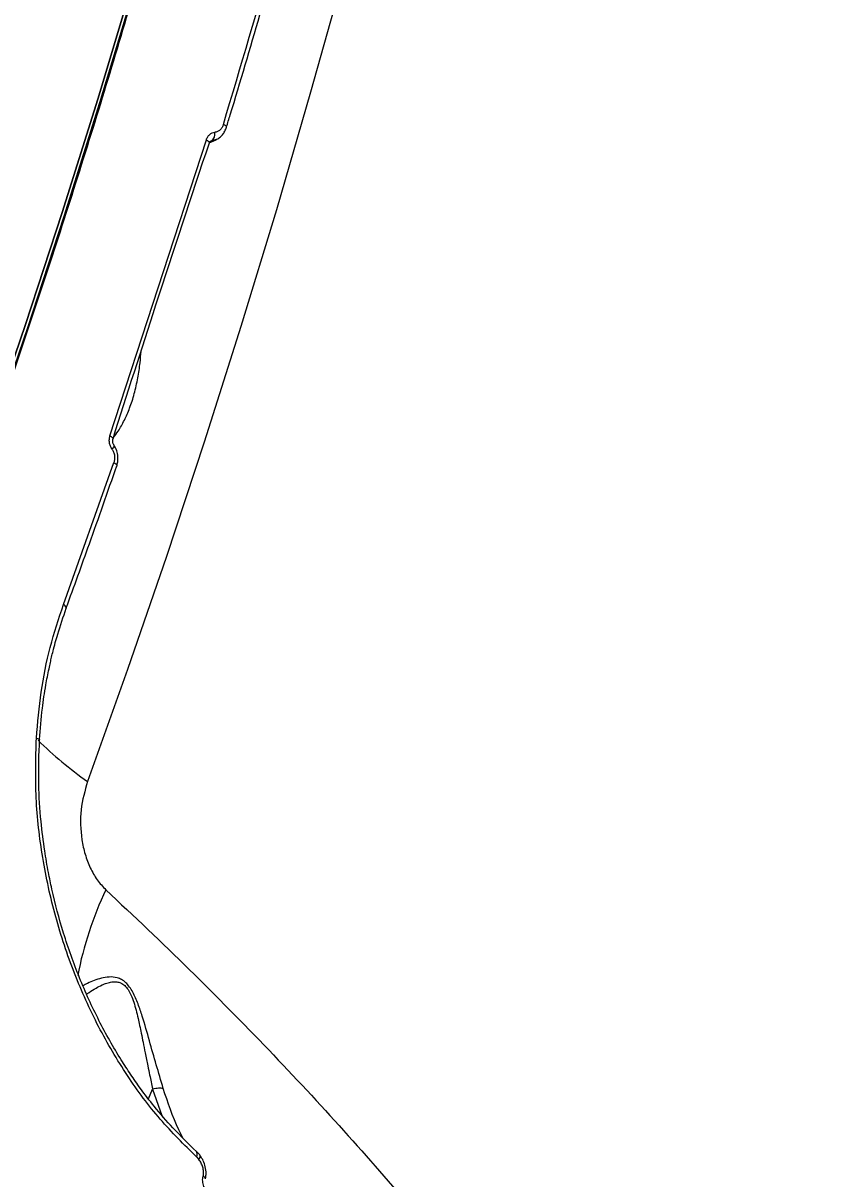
# Model space of a CAD drawing. Header units: millimetres. Extents: x -6234 to 7498, y -6127 to 5103.
# Drawn here: x 4934.3 to 5031.8, y -210.9 to -72.5 of the extents above; entities that cross this region are included whole.
import ezdxf

# ---------------------------------------------------------------- set-up
doc = ezdxf.new("R2010")
doc.units = ezdxf.units.MM
for name, color, linetype in [('DIKOM_ОБЪЕКТ', 7, 'Continuous'), ('DIKOM_РАЗМЕР_ЗОНА', 7, 'Continuous'), ('DIKOM_РАЗМЕР_ОБЪЕКТА', 7, 'Continuous')]:
    doc.layers.add(name, color=color, linetype=linetype)
doc.styles.add('style1', font='arial.ttf', dxfattribs={"width": 0.8})
doc.dimstyles.new('1-50', dxfattribs={"dimtxt": 300, "dimasz": 200, "dimexe": 100, "dimexo": 0, "dimgap": 100, "dimtad": 1, "dimtxsty": 'style1', "dimcen": 200, "dimclrd": 7, "dimclre": 7, "dimclrt": 7, "dimadec": 1, "dimazin": 2, "dimtfac": 1, "dimtmove": 0, "dimatfit": 2, "dimfxl": 0, "dimlwd": 25, "dimlwe": 18, "dimarcsym": 0})

# ---------------------------------------------------------------- blocks, each defined once
blk = doc.blocks.new('*D10')
at = {"layer": 'Defpoints', "color": 0, "transparency": 16777216}
for p in [(5627.97, 903.07), (-3229.39, -1461.51), (5627.97, -5097.58)]:
    blk.add_point(p, dxfattribs=at)
at = {"layer": 'DIKOM_РАЗМЕР_ОБЪЕКТА', "color": 7, "lineweight": 18, "transparency": 16777216}
for p, q in [((5627.97, 903.07), (5627.97, -5197.58)), ((-3229.39, -1461.51), (-3229.39, -5197.58))]:
    blk.add_line(p, q, dxfattribs=at)
at = {"layer": 'DIKOM_РАЗМЕР_ОБЪЕКТА', "color": 7, "lineweight": 25, "transparency": 16777216}
blk.add_line((-3029.39, -5097.58), (5427.97, -5097.58), dxfattribs=at)
at = {"layer": 'DIKOM_РАЗМЕР_ОБЪЕКТА', "color": 7, "transparency": 16777216}
for points in [[(-3029.39, -5064.25), (-3029.39, -5130.92), (-3229.39, -5097.58)], [(5427.97, -5064.25), (5427.97, -5130.92), (5627.97, -5097.58)]]:
    blk.add_solid(points, dxfattribs=at)
at = {"layer": 'DIKOM_РАЗМЕР_ОБЪЕКТА', "color": 7, "lineweight": 40, "transparency": 16777216, "insert": (1488.3, -4844.41), "char_height": 300, "attachment_point": 5, "style": 'style1'}
blk.add_mtext('8850', dxfattribs=at)
blk = doc.blocks.new('*D13')
at = {"layer": 'Defpoints', "color": 0, "transparency": 16777216}
for p in [(7498.07, 1778.2), (-5229.39, -1831.36), (7498.07, -6026.74)]:
    blk.add_point(p, dxfattribs=at)
at = {"layer": 'DIKOM_РАЗМЕР_ЗОНА', "color": 7, "lineweight": 18, "transparency": 16777216}
for p, q in [((7498.07, 1778.2), (7498.07, -6126.74)), ((-5229.39, -1831.36), (-5229.39, -6126.74))]:
    blk.add_line(p, q, dxfattribs=at)
at = {"layer": 'DIKOM_РАЗМЕР_ЗОНА', "color": 7, "lineweight": 25, "transparency": 16777216}
blk.add_line((-5029.39, -6026.74), (7298.07, -6026.74), dxfattribs=at)
at = {"layer": 'DIKOM_РАЗМЕР_ЗОНА', "color": 7, "transparency": 16777216}
for points in [[(-5029.39, -5993.4), (-5029.39, -6060.07), (-5229.39, -6026.74)], [(7298.07, -5993.4), (7298.07, -6060.07), (7498.07, -6026.74)]]:
    blk.add_solid(points, dxfattribs=at)
at = {"layer": 'DIKOM_РАЗМЕР_ЗОНА', "color": 7, "transparency": 16777216, "insert": (1560.69, -5773.56), "char_height": 300, "attachment_point": 5, "style": 'style1'}
blk.add_mtext('12750', dxfattribs=at)

msp = doc.modelspace()

# ---------------------------------------------------------------- linework, layer by layer
at = {"layer": 'DIKOM_ОБЪЕКТ', "color": 7, "linetype": 'Continuous', "lineweight": 15}
for p, q in [((4958.695, -84.98), (4958.697, -84.973)), ((4944.742, -121.939), (4956.285, -86.482)), ((4956.622, -86.855), (4957.175, -86.585)), ((4956.917, -86.596), (4956.749, -86.67)), ((4957.45, -86.461), (4956.917, -86.596)), ((4957.174, -86.585), (4957.443, -86.465)), ((4939.169, -142.13), (4945.208, -125.125)), ((4949.348, -201.314), (4949.85, -200.154)), ((4949.85, -200.154), (4950.972, -203.297)), ((4955.1, -208.256), (4955.4, -208.584)), ((4955.498, -208.043), (4955.143, -207.656))]:
    msp.add_line(p, q, dxfattribs=at)
at = {"layer": 'DIKOM_ОБЪЕКТ', "color": 7, "linetype": 'Continuous', "lineweight": 15, "flags": 128}
for points in [[(4981.223, 83.699), (4979.812, 74.926), (4977.32, 60.322), (4974.657, 45.764), (4971.823, 31.263), (4968.822, 16.827), (4965.654, 2.467), (4962.323, -11.809), (4958.83, -25.991), (4955.177, -40.069), (4951.367, -54.035), (4947.402, -67.879), (4943.285, -81.593), (4939.019, -95.167), (4934.607, -108.592), (4930.05, -121.859), (4925.353, -134.961), (4920.519, -147.888), (4915.55, -160.632), (4910.45, -173.184), (4905.222, -185.536)], [(4905.222, -185.536), (4910.45, -173.184), (4915.55, -160.632), (4920.519, -147.888), (4925.353, -134.961), (4930.05, -121.859), (4934.607, -108.592), (4939.019, -95.167), (4943.285, -81.593), (4947.402, -67.879), (4951.367, -54.035), (4955.177, -40.069), (4958.83, -25.991), (4962.323, -11.809), (4965.654, 2.467), (4968.822, 16.827), (4971.823, 31.263), (4974.657, 45.764), (4977.32, 60.322), (4979.812, 74.926), (4981.223, 83.699)], [(4981.536, 83.659), (4980.118, 74.842), (4977.62, 60.203), (4974.951, 45.611), (4972.111, 31.075), (4969.102, 16.605), (4965.927, 2.211), (4962.587, -12.099), (4959.086, -26.315), (4955.424, -40.427), (4951.605, -54.426), (4947.631, -68.303), (4943.504, -82.049), (4939.228, -95.655), (4934.805, -109.112), (4930.238, -122.412), (4925.53, -135.544), (4920.684, -148.502), (4915.703, -161.276), (4910.59, -173.858), (4905.35, -186.24)], [(4981.536, 83.659), (4980.118, 74.84), (4977.62, 60.201), (4974.95, 45.609), (4972.11, 31.074), (4969.102, 16.604), (4965.926, 2.21), (4962.587, -12.1), (4959.085, -26.315), (4955.424, -40.427), (4951.605, -54.426), (4947.631, -68.303), (4943.505, -82.048), (4939.228, -95.654), (4934.805, -109.111), (4930.238, -122.41), (4925.53, -135.543), (4920.684, -148.5), (4915.704, -161.274), (4910.591, -173.856), (4905.351, -186.238)], [(4996.305, 35.55), (4993.402, 20.738), (4990.341, 5.987), (4987.125, -8.694), (4983.756, -23.297), (4980.234, -37.814), (4976.563, -52.238), (4972.744, -66.56), (4968.778, -80.772), (4964.669, -94.868), (4960.419, -108.838), (4956.03, -122.675), (4951.504, -136.372), (4946.844, -149.921), (4942.053, -163.315)], [(4958.697, -84.973), (4958.698, -84.968), (4958.69, -84.913), (4958.646, -84.85), (4958.57, -84.781), (4958.463, -84.708), (4958.33, -84.635)], [(4956.285, -86.482), (4956.416, -86.561), (4956.522, -86.64), (4956.597, -86.715), (4956.64, -86.783), (4956.647, -86.842), (4956.641, -86.862)], [(4957.175, -86.585), (4956.934, -86.667), (4956.671, -86.705)], [(4944.742, -121.939), (4944.874, -122.019), (4944.979, -122.1), (4945.054, -122.177), (4945.095, -122.249), (4945.101, -122.312), (4945.097, -122.327)], [(4945.197, -123.013), (4945.216, -123.05), (4945.22, -123.118), (4945.198, -123.2), (4945.15, -123.296), (4945.077, -123.401), (4944.982, -123.511)], [(4945.208, -125.125), (4945.337, -125.211), (4945.439, -125.296), (4945.512, -125.379), (4945.551, -125.454), (4945.555, -125.521), (4945.55, -125.54)], [(4939.511, -142.53), (4939.508, -142.552), (4939.501, -142.575)], [(4935.922, -158.13), (4936.06, -158.161), (4936.172, -158.196), (4936.251, -158.231), (4936.295, -158.267), (4936.304, -158.294)]]:
    msp.add_lwpolyline(points, dxfattribs=at)
at = {"layer": 'DIKOM_ОБЪЕКТ', "color": 7, "linetype": 'Continuous', "lineweight": 15}
for centre, radius, start, end in [((4956.288, -85.778), 1.032, 307.56546, 10.97897), ((4938.954, -142.659), 0.572, 13.04678, 67.81783), ((4968.524, -125.47), 46.184, 225.45076, 235.02837), ((4983.931, -194.987), 43.876, 154.7588, 168.92541), ((4954.62, -207.937), 0.577, 326.32707, 38.53768), ((4955.045, -208.24), 0.494, 315.78207, 23.44388), ((4955.764, -210.954), 0.403, 6.91776, 70.59242)]:
    msp.add_arc(centre, radius, start, end, dxfattribs=at)
for points, knots in [([(4905.54, -186.08), (4905.883, -185.295), (4907.759, -181.007), (4911.075, -173.064), (4915.481, -162.252), (4919.781, -151.287), (4923.983, -140.191), (4928.083, -128.964), (4932.078, -117.616), (4935.967, -106.15), (4939.748, -94.574), (4943.418, -82.893), (4946.976, -71.117), (4950.419, -59.251), (4953.746, -47.305), (4956.955, -35.287), (4960.043, -23.208), (4963.007, -11.082), (4965.845, 1.073), (4968.551, 13.232), (4971.118, 25.349), (4973.532, 37.335), (4975.754, 48.963), (4977.685, 59.602), (4979.285, 68.869), (4980.583, 76.658), (4981.333, 81.429), (4981.681, 83.642)], [0, 0, 0, 0, 0.0098445, 0.0537606, 0.0976703, 0.1415719, 0.1854647, 0.229347, 0.2732167, 0.3170722, 0.3609107, 0.4047283, 0.4485207, 0.492282, 0.5360037, 0.5796747, 0.623279, 0.6667919, 0.710176, 0.7533686, 0.7962563, 0.8386139, 0.8799159, 0.9185897, 0.9502225, 0.9769152, 1, 1, 1, 1]), ([(4958.33, -84.635), (4960.4, -77.668), (4964.539, -63.735), (4970.336, -42.488), (4973.914, -28.133), (4975.703, -20.955)], [0, 0, 0, 0, 0.3333327, 0.6666662, 1, 1, 1, 1]), ([(4958.69, -84.971), (4958.842, -84.478), (4960.215, -80.025), (4962.703, -71.518), (4966.142, -59.456), (4969.457, -47.308), (4972.642, -35.089), (4974.851, -26.38), (4975.962, -21.727), (4976.09, -21.189)], [0, 0, 0, 0, 0.0237535, 0.2144319, 0.4049655, 0.5953125, 0.7854169, 0.9751983, 1, 1, 1, 1]), ([(4956.285, -86.482), (4956.335, -86.36), (4956.435, -86.117), (4956.678, -85.838), (4956.971, -85.639), (4957.191, -85.601), (4957.301, -85.581)], [0, 0, 0, 0, 0.2504281, 0.5005511, 0.7505694, 1, 1, 1, 1]), ([(4958.33, -84.635), (4958.282, -84.762), (4958.185, -85.017), (4957.939, -85.312), (4957.641, -85.521), (4957.414, -85.561), (4957.301, -85.581)], [0, 0, 0, 0, 0.250731, 0.5007046, 0.7504802, 1, 1, 1, 1]), ([(4957.448, -86.463), (4957.591, -86.386), (4957.876, -86.234), (4958.23, -85.879), (4958.518, -85.461), (4958.636, -85.139), (4958.695, -84.979)], [0, 0, 0, 0, 0.2561515, 0.5079129, 0.7555433, 1, 1, 1, 1]), ([(4945.103, -122.293), (4946.804, -116.95), (4950.565, -105.14), (4954.496, -93.305), (4956.649, -86.825)], [0, 0, 0, 0, 0.4524817, 1, 1, 1, 1]), ([(4956.643, -86.858), (4956.665, -86.799), (4956.708, -86.689), (4956.765, -86.649), (4956.792, -86.631)], [0, 0, 0, 0, 0.5355287, 1, 1, 1, 1]), ([(4956.735, -86.665), (4956.754, -86.653), (4956.811, -86.615), (4956.875, -86.604), (4956.917, -86.596)], [0, 0, 0, 0, 0.3271912, 1, 1, 1, 1]), ([(4945.133, -122.156), (4945.334, -121.906), (4945.801, -121.324), (4946.468, -120.079), (4947.131, -118.587), (4947.683, -116.881), (4948.09, -115.039), (4948.345, -113.32), (4948.43, -112.256), (4948.467, -111.799)], [0, 0, 0, 0, 0.11401049, 0.26640308, 0.41141999, 0.56923876, 0.73044042, 0.88401807, 1, 1, 1, 1]), ([(4944.982, -123.511), (4944.913, -123.396), (4944.773, -123.166), (4944.67, -122.755), (4944.647, -122.332), (4944.71, -122.07), (4944.742, -121.939)], [0, 0, 0, 0, 0.2505063, 0.5005279, 0.7504006, 1, 1, 1, 1]), ([(4945.197, -123.013), (4945.17, -122.968), (4945.116, -122.878), (4945.068, -122.694), (4945.057, -122.499), (4945.083, -122.385), (4945.097, -122.327)], [0, 0, 0, 0, 0.2402528, 0.4869568, 0.7400281, 1, 1, 1, 1]), ([(4945.55, -125.54), (4945.598, -125.37), (4945.702, -125.004), (4945.711, -124.377), (4945.578, -123.666), (4945.329, -123.24), (4945.197, -123.013)], [0, 0, 0, 0, 0.2028208, 0.436065, 0.7006938, 1, 1, 1, 1]), ([(4944.982, -123.511), (4945.054, -123.63), (4945.196, -123.867), (4945.299, -124.291), (4945.315, -124.726), (4945.243, -124.992), (4945.208, -125.125)], [0, 0, 0, 0, 0.25067084, 0.50063388, 0.75040711, 1, 1, 1, 1]), ([(4939.511, -142.53), (4940.436, -139.978), (4942.481, -134.337), (4944.469, -128.627), (4945.558, -125.5)], [0, 0, 0, 0, 0.4524792, 1, 1, 1, 1]), ([(4935.922, -158.13), (4936.082, -156.281), (4936.403, -152.583), (4937.492, -147.205), (4938.611, -143.821), (4939.169, -142.13)], [0, 0, 0, 0, 0.333252, 0.6667732, 1, 1, 1, 1]), ([(4936.304, -158.294), (4936.402, -157.043), (4936.573, -154.843), (4937.001, -152.029), (4937.35, -150.209), (4937.591, -149.103), (4937.754, -148.399), (4938.032, -147.267), (4938.566, -145.287), (4939.146, -143.605), (4939.501, -142.574)], [0, 0, 0, 0, 0.2288745, 0.402236, 0.524743, 0.5730329, 0.6134496, 0.6599893, 0.791726, 1, 1, 1, 1]), ([(4955.1, -208.256), (4953.625, -206.805), (4950.688, -203.917), (4946.756, -198.617), (4943.284, -192.746), (4940.384, -186.342), (4938.114, -179.533), (4936.574, -172.475), (4935.737, -165.27), (4935.86, -160.513), (4935.922, -158.13)], [0, 0, 0, 0, 0.1259316, 0.2506963, 0.3753587, 0.5006649, 0.6250679, 0.7504793, 0.8749987, 1, 1, 1, 1]), ([(4955.124, -207.635), (4954.161, -206.714), (4952.409, -205.038), (4950.189, -202.444), (4948.518, -200.27), (4947.209, -198.401), (4945.491, -195.755), (4943.351, -191.969), (4941.026, -186.872), (4939.14, -181.586), (4938.005, -177.324), (4937.32, -174.021), (4936.856, -171.324), (4936.423, -167.8), (4936.126, -163.331), (4936.24, -160.071), (4936.303, -158.283)], [0, 0, 0, 0, 0.0831567, 0.1511901, 0.2038288, 0.243618, 0.2824259, 0.3829433, 0.4848744, 0.5859968, 0.6820232, 0.7175624, 0.7637974, 0.8261096, 0.9046041, 1, 1, 1, 1]), ([(4942.053, -163.315), (4941.739, -164.423), (4941.113, -166.639), (4941.22, -169.718), (4941.73, -172.048), (4942.349, -173.68), (4943.179, -175.152), (4943.888, -175.9), (4944.244, -176.277)], [0, 0, 0, 0, 0.2497181, 0.4992595, 0.6240082, 0.7494513, 0.8739685, 1, 1, 1, 1]), ([(4944.244, -176.277), (4947.615, -179.463), (4954.368, -185.844), (4963.847, -195.473), (4972.84, -205.14), (4981.277, -214.831), (4988.655, -223.918), (4995.084, -232.401), (5000.674, -240.289), (5005.875, -248.186), (5010.669, -256.082), (5015.039, -263.965), (5018.9, -271.687), (5022.277, -279.25), (5025.139, -286.641), (5027.084, -292.257), (5027.916, -295.364), (5028.103, -296.063)], [0, 0, 0, 0, 0.0780879, 0.156425, 0.2350115, 0.313846, 0.3929274, 0.4573644, 0.5223021, 0.5877397, 0.6536772, 0.7201147, 0.7870514, 0.8510829, 0.9157473, 0.9810444, 1, 1, 1, 1]), ([(4951.118, -200.081), (4950.563, -198.185), (4949.726, -195.327), (4948.776, -191.898), (4948.125, -189.946), (4947.618, -188.754), (4947.097, -187.909), (4946.637, -187.383), (4946.131, -187.018), (4945.445, -186.747), (4944.616, -186.699), (4943.401, -186.922), (4942.352, -187.314), (4941.701, -187.683), (4941.53, -187.78)], [0, 0, 0, 0, 0.2658436, 0.4006893, 0.4685795, 0.5376755, 0.5727788, 0.60796, 0.6432425, 0.6783549, 0.7473882, 0.8159314, 0.9518109, 1, 1, 1, 1]), ([(4941.98, -188.768), (4942.071, -188.702), (4942.416, -188.448), (4943.015, -188.075), (4943.726, -187.701), (4944.361, -187.45), (4944.951, -187.304), (4945.522, -187.281), (4946.051, -187.422), (4946.52, -187.735), (4946.855, -188.144), (4947.091, -188.542), (4947.335, -189.038), (4947.602, -189.763), (4947.873, -190.707), (4948.098, -191.635), (4948.3, -192.561), (4948.497, -193.514), (4948.717, -194.617), (4948.973, -195.917), (4949.234, -197.222), (4949.531, -198.664), (4949.735, -199.585), (4949.858, -200.145)], [0, 0, 0, 0, 0.0271901, 0.1035609, 0.1667235, 0.2151194, 0.262025, 0.3061973, 0.3429363, 0.3760385, 0.4090899, 0.4268452, 0.4457599, 0.4899229, 0.5366284, 0.5845188, 0.6248812, 0.6710207, 0.7229748, 0.7856736, 0.8614591, 0.915628, 1, 1, 1, 1]), ([(4949.858, -200.145), (4949.858, -200.146), (4949.856, -200.146), (4949.853, -200.149), (4949.851, -200.152), (4949.85, -200.154)], [0, 0, 0, 0, 0.2053965, 0.4282129, 1, 1, 1, 1]), ([(4951.118, -200.081), (4950.95, -200.065), (4950.615, -200.033), (4950.11, -200.108), (4949.858, -200.145)], [0, 0, 0, 0, 0.4999487, 1, 1, 1, 1]), ([(4953.48, -206.002), (4953.315, -205.683), (4952.328, -203.777), (4951.668, -201.76), (4951.118, -200.081)], [0, 0, 0, 0, 0.1675112, 1, 1, 1, 1]), ([(4955.898, -210.574), (4955.916, -210.49), (4955.954, -210.318), (4955.959, -209.951), (4955.878, -209.494), (4955.681, -208.995), (4955.493, -208.721), (4955.4, -208.584)], [0, 0, 0, 0, 0.1222465, 0.2501873, 0.50027, 0.7496522, 1, 1, 1, 1]), ([(4956.164, -210.906), (4956.194, -210.77), (4956.253, -210.504), (4956.257, -209.943), (4956.139, -209.28), (4955.867, -208.583), (4955.62, -208.221), (4955.498, -208.043)], [0, 0, 0, 0, 0.1417182, 0.2784664, 0.5339348, 0.771405, 1, 1, 1, 1]), ([(4956.636, -212.747), (4956.511, -212.616), (4956.261, -212.354), (4955.98, -211.819), (4955.847, -211.301), (4955.834, -210.872), (4955.877, -210.672), (4955.898, -210.574)], [0, 0, 0, 0, 0.2501122, 0.4997568, 0.7492628, 0.8773179, 1, 1, 1, 1])]:
    msp.add_open_spline(points, degree=3, knots=knots, dxfattribs=at)

# ---------------------------------------------------------------- dimensions: what is measured, and where the dimension line sits
at = {"layer": 'DIKOM_РАЗМЕР_ЗОНА'}
dim = msp.add_linear_dim(base=(7498.074, -6026.735), p1=(-5229.391, -1831.362), p2=(7498.074, 1778.201), text='12750', dimstyle='1-50', dxfattribs=at)
dim.commit()
dim.dimension.update_dxf_attribs({"geometry": '*D13', "text_midpoint": (1560.691, -6026.735), "dimtype": 160})
at = {"layer": 'DIKOM_РАЗМЕР_ОБЪЕКТА', "lineweight": 40}
dim = msp.add_linear_dim(base=(5627.969, -5097.582), p1=(-3229.391, -1461.506), p2=(5627.969, 903.069), text='8850', dimstyle='1-50', dxfattribs=at)
dim.commit()
dim.dimension.update_dxf_attribs({"geometry": '*D10', "text_midpoint": (1488.304, -5097.582), "dimtype": 160})

doc.saveas('drawing.dxf')
